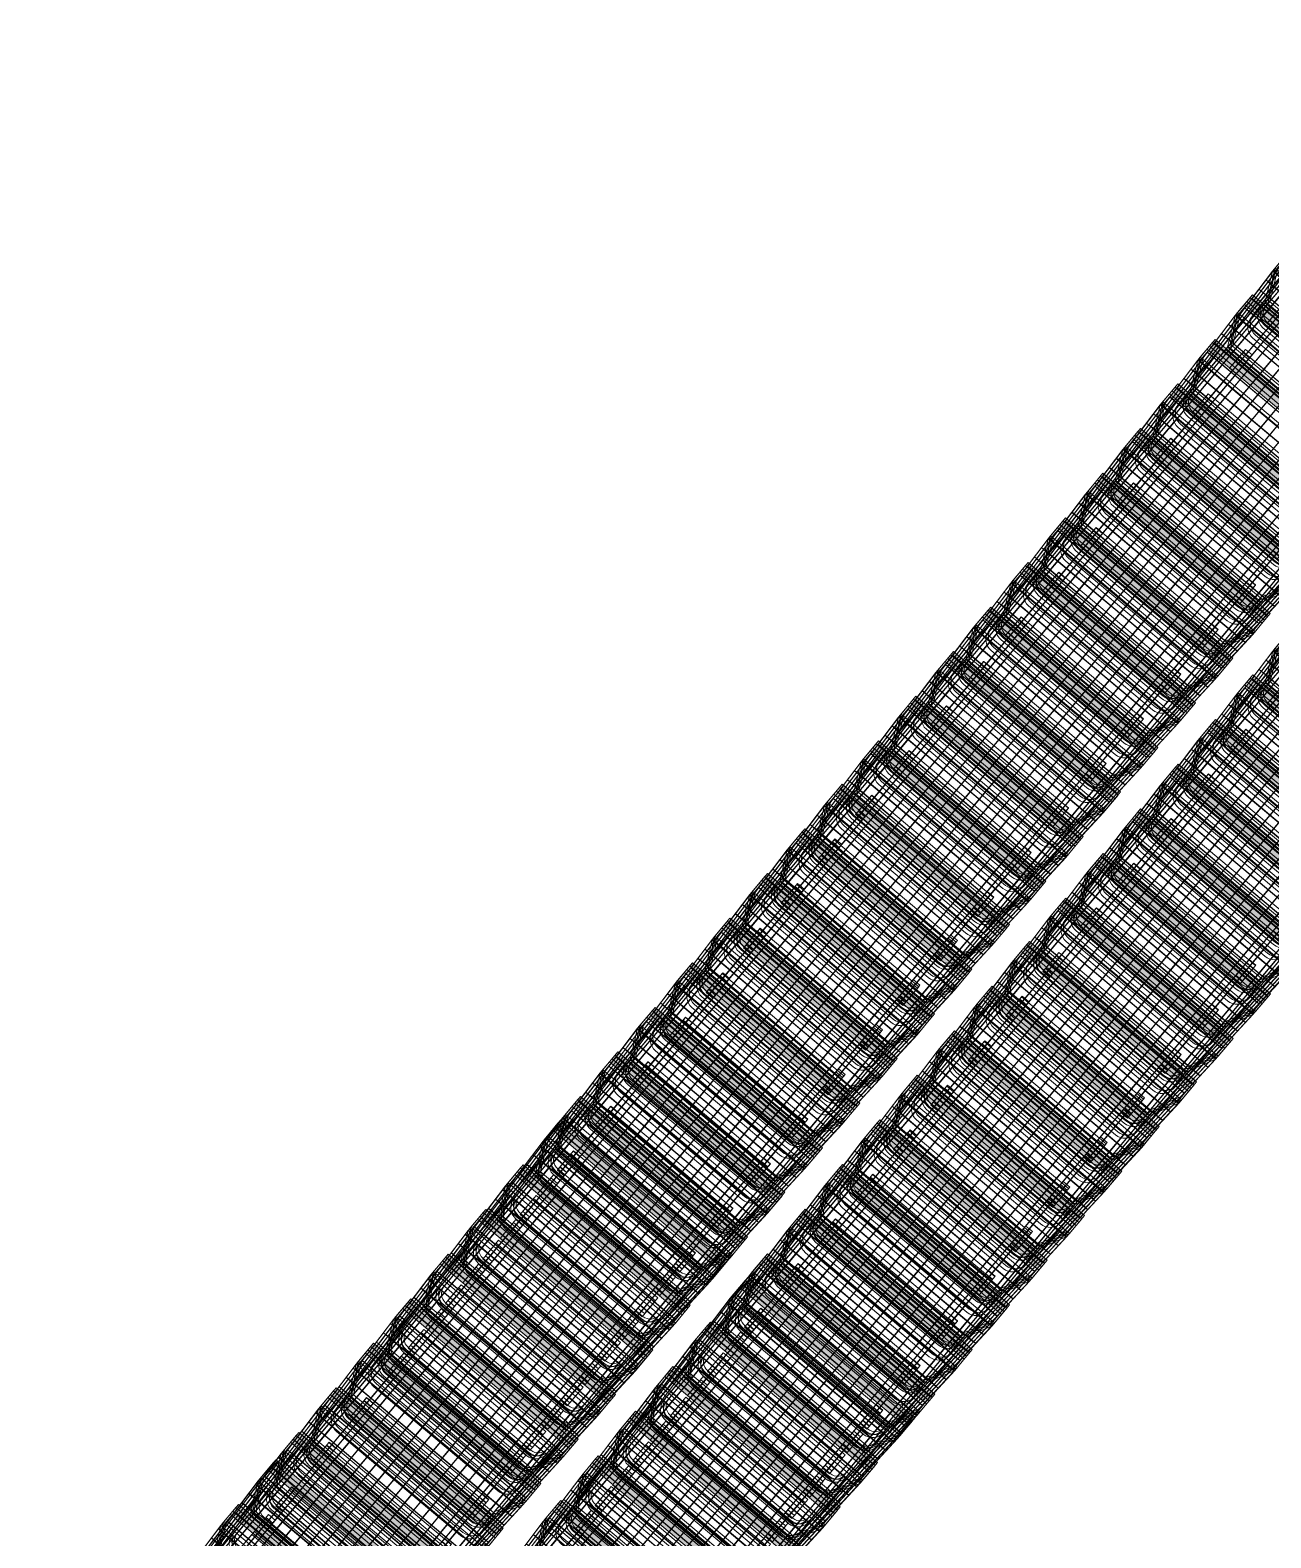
# Model space of a CAD drawing. Header units: metres. Extents: x 822482 to 822767, y 9662202 to 9662512.
# Drawn here: x 822629.24 to 822633.51, y 9662437.99 to 9662443.17 of the extents above; entities that cross this region are included whole.
import ezdxf

# ---------------------------------------------------------------- set-up
doc = ezdxf.new("R2010")
doc.units = ezdxf.units.M
doc.layers.add('ARQ_NE_MOBILIÁRIOS', color=251, linetype='Continuous', lineweight=0)
doc.layers.add('HACHURAS', color=167, linetype='Continuous', lineweight=9)

# ---------------------------------------------------------------- blocks, each defined once
blk = doc.blocks.new('carro grande')
at = {"ltscale": 0.008}
blk.add_hatch(color=8, dxfattribs=at).paths.add_polyline_path([(927.9741, 947.0929), (927.9441, 947.0929), (927.9441, 946.3569), (927.9741, 946.3569)])
at = {"layer": 'HACHURAS', "ltscale": 0.008}
h = blk.add_hatch(dxfattribs=at)
h.set_pattern_fill('_USER', color=8, scale=0.04, style=0, double=1, pattern_type=0)
h.set_pattern_definition([(0, (-293.62143, -282.740838), (0, 0.04), []), (90, (-293.62143, -282.740838), (-0.04, 0), [])])
edge = h.paths.add_edge_path()
edge.add_line((927.8941, 947.0999), (927.8941, 946.3499))
edge.add_line((927.8941, 946.3499), (926.921, 946.397))
edge.add_arc((926.9241, 946.4469), 0.05, 180, 266.5107, ccw=False)
edge.add_line((926.8741, 946.4469), (926.8741, 947.0028))
edge.add_arc((926.9241, 947.0028), 0.05, 93.4893, 180, ccw=False)
edge.add_line((926.921, 947.0528), (927.8941, 947.0999))
at = {"color": 8, "ltscale": 0.008}
for p, q in [((927.8941, 947.0999), (926.921, 947.0528)), ((927.7941, 947.0499), (927.8941, 947.0999)), ((927.7941, 947.0387), (927.8986, 947.0909)), ((927.8941, 946.3499), (927.8941, 947.0999)), ((927.9741, 947.0999), (927.8941, 947.0999)), ((927.9741, 947.0929), (927.8941, 947.0929)), ((927.9441, 946.3499), (927.9441, 947.0999)), ((927.9741, 946.3499), (927.9741, 947.0999)), ((927.7941, 947.0499), (926.9741, 947.0499)), ((927.7941, 947.0399), (926.9741, 947.0399)), ((927.7841, 946.3999), (927.7841, 947.0499)), ((927.7941, 946.3999), (927.7941, 947.0499)), ((926.8741, 947.0028), (926.8741, 946.4469)), ((926.9241, 946.9999), (926.9241, 946.4499)), ((926.9341, 946.9999), (926.9341, 946.4499)), ((927.8941, 946.3499), (926.921, 946.397)), ((926.9741, 946.4099), (927.7941, 946.4099)), ((926.9741, 946.3999), (927.7941, 946.3999)), ((927.8986, 946.3588), (927.7941, 946.4111)), ((927.8941, 946.3499), (927.7941, 946.3999)), ((927.8941, 946.3569), (927.9741, 946.3569)), ((927.8941, 946.3499), (927.9741, 946.3499))]:
    blk.add_line(p, q, dxfattribs=at)
for points in [[(926.945, 946.9983), (927.016, 946.9983), (927.016, 946.9683), (926.945, 946.9683)], [(927.7841, 946.9683), (927.016, 946.9683), (927.016, 946.4816), (927.7841, 946.4816)], [(927.7464, 946.9983), (927.8173, 946.9983), (927.8173, 946.9683), (927.7464, 946.9683)], [(926.945, 946.4816), (927.016, 946.4816), (927.016, 946.4516), (926.945, 946.4516)], [(927.7436, 946.4816), (927.8146, 946.4816), (927.8146, 946.4516), (927.7436, 946.4516)]]:
    blk.add_lwpolyline(points, close=True, dxfattribs=at)
for centre, radius, start, end in [((926.9241, 947.0028), 0.05, 93.4893, 180), ((926.9741, 946.9999), 0.05, 90, 180), ((926.9741, 946.9999), 0.04, 90, 180), ((926.9741, 946.4499), 0.05, 180, 270), ((926.9741, 946.4499), 0.04, 180, 270), ((926.9241, 946.4469), 0.05, 180, 266.5107)]:
    blk.add_arc(centre, radius, start, end, dxfattribs=at)
blk = doc.blocks.new('A$C8f1b9c42')
at = {"layer": 'ARQ_NE_MOBILIÁRIOS', "xscale": -1, "rotation": 90}
for p in [(1325.54, 698.3449), (1325.54, 698.3313), (1325.54, 698.1449), (1325.54, 698.1313), (1325.54, 698.0223), (1325.54, 698.0087), (1325.54, 697.8223), (1325.54, 697.8087), (1324.7, 697.6223), (1325.54, 697.6223), (1324.7, 697.6087), (1325.54, 697.6087), (1324.7, 697.4223), (1324.7, 697.4087), (1325.54, 697.4223), (1325.54, 697.4087), (1324.7, 697.2223), (1324.7, 697.2087), (1325.54, 697.2223), (1325.54, 697.2087), (1324.7, 697.0223), (1324.7, 697.0087), (1325.54, 697.0223), (1325.54, 697.0087), (1324.7, 696.8223), (1324.7, 696.8087), (1325.54, 696.8223), (1325.54, 696.8087), (1324.7, 696.6223), (1324.7, 696.6087), (1325.54, 696.6223), (1325.54, 696.6087), (1324.7, 696.5164), (1324.7, 696.5027), (1325.54, 696.5164), (1325.54, 696.5027), (1324.7, 696.3164), (1324.7, 696.3027), (1325.54, 696.3164), (1325.54, 696.3027), (1324.7, 696.1164), (1325.54, 696.1164), (1324.7, 696.1027), (1325.54, 696.1027), (1324.7, 695.9164), (1325.54, 695.9164), (1324.7, 695.9027), (1325.54, 695.9027), (1324.7, 695.7164), (1324.7, 695.7027), (1325.54, 695.7164), (1325.54, 695.7027), (1324.7, 695.5164), (1324.7, 695.5027), (1325.54, 695.5164), (1325.54, 695.5027), (1324.7, 695.3164), (1324.7, 695.3027), (1325.54, 695.3164), (1325.54, 695.3027), (1324.7, 695.1164), (1324.7, 695.1027), (1325.54, 695.1164), (1325.54, 695.1027), (1324.7, 694.9215), (1324.7, 694.9079), (1325.54, 694.9215), (1325.54, 694.9079), (1324.7, 694.7215), (1325.54, 694.7215), (1324.7, 694.7079), (1325.54, 694.7079), (1324.7, 694.5215), (1325.54, 694.5215), (1324.7, 694.5079), (1325.54, 694.5079), (1324.7, 694.3215), (1324.7, 694.3079), (1325.54, 694.3215), (1325.54, 694.3079), (1324.7, 694.1215), (1324.7, 694.1079), (1325.54, 694.1215), (1325.54, 694.1079), (1324.7, 693.9215), (1324.7, 693.9079), (1325.54, 693.9215), (1325.54, 693.9079), (1324.7, 693.7215), (1324.7, 693.7079), (1325.54, 693.7215), (1325.54, 693.7079), (1324.7, 693.5215), (1324.7, 693.5079), (1325.54, 693.5215), (1325.54, 693.5079), (1324.7, 693.3215), (1325.54, 693.3215), (1324.7, 693.3079), (1325.54, 693.3079), (1324.7, 693.1215), (1325.54, 693.1215), (1324.7, 693.1079), (1325.54, 693.1079), (1324.7, 692.9215), (1324.7, 692.9079), (1325.54, 692.9215), (1325.54, 692.9079), (1324.7, 692.7215), (1325.54, 692.7215), (1325.54, 692.7079), (1325.54, 692.5215), (1325.54, 692.5079), (1325.54, 692.3215), (1325.54, 692.3079), (1325.54, 691.9215), (1325.54, 691.9079), (1325.54, 691.7215)]:
    blk.add_blockref('carro grande', p, dxfattribs=at)

msp = doc.modelspace()

# ---------------------------------------------------------------- block references
at = {"ltscale": 10, "rotation": 140.0090103764572}
msp.add_blockref('A$C8f1b9c42', (822772.889, 9662018.4697), dxfattribs=at)

doc.saveas('drawing.dxf')
